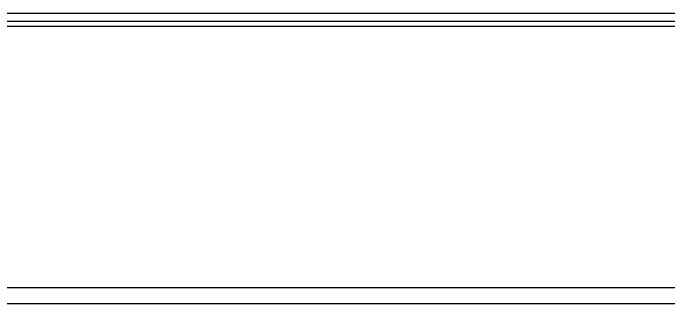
# Model space of a CAD drawing. Header units: millimetres. Extents: x 37984 to 70752, y 14140 to 37584.
# Drawn here: x 45284.1 to 45407.2, y 20709.4 to 20763.9 of the extents above; entities that cross this region are included whole.
import ezdxf

# ---------------------------------------------------------------- set-up
doc = ezdxf.new("R2010")
doc.units = ezdxf.units.MM
doc.layers.add('000-PI-Oprema', color=30, linetype='Continuous', lineweight=5)
doc.layers.add('000-PI-ORMAR', color=2, linetype='Continuous')

# ---------------------------------------------------------------- blocks, each defined once
blk = doc.blocks.new('8606.000_back')
at = {"layer": '000-PI-ORMAR'}
for p, q in [((47618.27, 38575.67), (48185.77, 38575.67)), ((47618.27, 38574.17), (48185.77, 38574.17)), ((48198.03, 38573.17), (47606.03, 38573.17))]:
    blk.add_line(p, q, dxfattribs=at)
blk = doc.blocks.new('8606.000_montažna')
at = {"layer": '000-PI-ORMAR'}
for p, q in [((51138.39, 38452.42), (50727.39, 38452.42)), ((51138.39, 38449.42), (50727.39, 38449.42))]:
    blk.add_line(p, q, dxfattribs=at)

msp = doc.modelspace()

# ---------------------------------------------------------------- linework, layer by layer
at = {"layer": '000-PI-ORMAR'}
msp.add_line((45693.483, 20761.404), (44760.483, 20761.404), dxfattribs=at)

# ---------------------------------------------------------------- block references
at = {"layer": '000-PI-Oprema'}
msp.add_blockref('8606.000_montažna', (-5503.15, -17740.014), dxfattribs=at)
at = {"layer": '000-PI-ORMAR'}
msp.add_blockref('8606.000_back', (-2472.273, -17811.766), dxfattribs=at)

doc.saveas('drawing.dxf')
